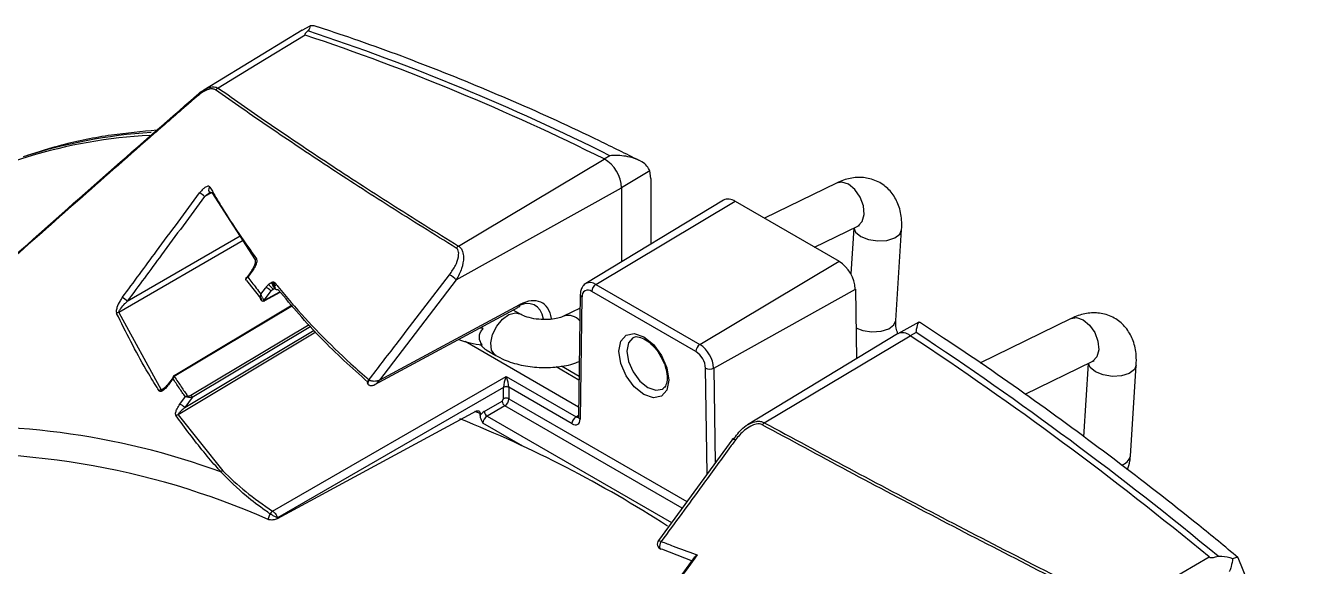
# Model space of a CAD drawing. Extents: x 6 to 134, y 3 to 97.
# Drawn here: x 22.365 to 25.727, y 16.875 to 18.284 of the extents above; entities that cross this region are included whole.
import ezdxf

# ---------------------------------------------------------------- set-up
doc = ezdxf.new("R2010")
doc.units = 0
doc.header["$MEASUREMENT"] = 0
doc.layers.add('OBJECT', color=7, linetype='CONTINUOUS')

msp = doc.modelspace()

# ---------------------------------------------------------------- linework, layer by layer
at = {"layer": 'OBJECT'}
for p, q in [((23.086, 18.2725), (22.8293, 18.1164)), ((23.0861, 18.2722), (23.1069, 18.2836)), ((23.4937, 17.7095), (23.8732, 17.9367)), ((23.8884, 17.9452), (23.8732, 17.9367)), ((23.9922, 17.9057), (23.9186, 17.8616)), ((23.995, 17.8857), (23.9922, 17.9057)), ((23.995, 17.8857), (23.995, 17.7148)), ((22.8515, 17.8495), (22.8316, 17.8388)), ((22.9647, 17.6742), (22.8514, 17.8497)), ((23.4876, 17.6214), (23.9186, 17.8616)), ((23.9186, 17.8616), (23.9186, 17.6685)), ((24.4793, 17.8741), (24.291, 17.7823)), ((24.1839, 17.8293), (23.8255, 17.6121)), ((23.8513, 17.6097), (24.2143, 17.8266)), ((24.2143, 17.8266), (24.4856, 17.67)), ((24.4216, 17.7069), (24.5341, 17.7618)), ((24.5237, 17.7567), (24.516, 17.6375)), ((24.6334, 17.5156), (24.6487, 17.7524)), ((22.9323, 17.7242), (22.608, 17.537)), ((22.63, 17.5661), (22.9247, 17.7361)), ((24.1226, 17.4531), (24.4856, 17.67)), ((22.9405, 17.6251), (22.9559, 17.646)), ((22.9408, 17.62), (22.9808, 17.5695)), ((23.0143, 17.6143), (23.0183, 17.6094)), ((23.4876, 17.6214), (23.2872, 17.3602)), ((23.0044, 17.5928), (22.9872, 17.5695)), ((22.9886, 17.5675), (23.0284, 17.5897)), ((22.9897, 17.5699), (23.0257, 17.5899)), ((23.0153, 17.5989), (23.0044, 17.5928)), ((23.0162, 17.601), (23.0102, 17.5973)), ((23.811, 17.5836), (23.8062, 17.2649)), ((24.1122, 17.4349), (23.8409, 17.5915)), ((23.8513, 17.6097), (24.1226, 17.4531)), ((24.1587, 17.3913), (24.528, 17.5973)), ((24.528, 17.5973), (24.5307, 17.4158)), ((23.0595, 17.5553), (22.7538, 17.3727)), ((23.0605, 17.5541), (22.7563, 17.3724)), ((23.2755, 17.3487), (23.6503, 17.5503)), ((23.2872, 17.3602), (23.6537, 17.5573)), ((23.8105, 17.5481), (23.7673, 17.527)), ((23.8154, 17.5773), (23.8106, 17.2586)), ((22.608, 17.537), (22.7186, 17.3353)), ((23.653, 17.5329), (23.6361, 17.5426)), ((25.091, 17.521), (24.8527, 17.4049)), ((23.1219, 17.4849), (22.7625, 17.2702)), ((22.7797, 17.2887), (23.1171, 17.4902)), ((22.7955, 17.3211), (23.1038, 17.5052)), ((23.1086, 17.4999), (22.7991, 17.315)), ((23.5579, 17.4945), (23.5487, 17.4957)), ((23.5579, 17.4945), (23.5525, 17.4977)), ((24.6377, 17.4807), (24.2467, 17.2437)), ((24.6932, 17.5112), (24.6385, 17.4811)), ((24.6863, 17.4846), (24.6711, 17.4761)), ((23.8066, 17.2902), (23.5112, 17.4607)), ((24.2907, 17.2494), (24.6711, 17.4761)), ((23.5657, 17.4389), (23.5639, 17.4401)), ((23.5657, 17.4389), (23.5905, 17.4246)), ((23.8076, 17.3604), (23.7482, 17.3948)), ((23.7621, 17.3972), (23.8078, 17.3708)), ((24.1418, 17.1159), (24.1377, 17.3912)), ((24.1587, 17.3913), (24.1624, 17.1441)), ((24.9711, 17.3235), (25.1457, 17.4087)), ((25.1354, 17.4036), (25.123, 17.2125)), ((25.245, 17.1625), (25.2604, 17.3993)), ((22.7335, 17.3442), (22.7528, 17.3704)), ((23.009, 17.0186), (23.6178, 17.37)), ((23.2586, 17.3484), (23.2582, 17.3487)), ((23.2601, 17.3613), (23.2611, 17.3607)), ((23.6178, 17.37), (23.7998, 17.265)), ((22.7186, 17.3353), (22.7285, 17.3412)), ((22.7991, 17.315), (22.7797, 17.2887)), ((23.6108, 17.3415), (23.0217, 17.0014)), ((23.6072, 17.3056), (23.6108, 17.3116)), ((23.6108, 17.3116), (23.6108, 17.3415)), ((23.7894, 17.2468), (23.6248, 17.3418)), ((23.6248, 17.3414), (23.6248, 17.3116)), ((23.6248, 17.3116), (24.089, 17.0436)), ((24.0261, 17.3374), (24.0275, 17.3383)), ((23.5396, 17.2794), (23.0209, 16.9991)), ((23.5502, 17.273), (23.5364, 17.2787)), ((23.5608, 17.2788), (23.6072, 17.3056)), ((23.6143, 17.2933), (23.5679, 17.2665)), ((24.0766, 17.0265), (23.6143, 17.2933)), ((22.7625, 17.2702), (22.8792, 17.1239)), ((23.5502, 17.2687), (23.5502, 17.273)), ((23.6613, 17.1883), (23.5572, 17.2485)), ((23.5679, 17.2665), (24.049, 16.9888)), ((23.7998, 17.265), (23.8062, 17.269)), ((24.2085, 17.2071), (24.0149, 16.942)), ((23.0029, 17.0111), (23.0024, 17.0115)), ((23.0088, 17.0187), (23.009, 17.0186)), ((24.0146, 16.9423), (24.0146, 16.9423)), ((24.0223, 16.9204), (24.1024, 16.8893)), ((24.0764, 16.8536), (24.1061, 16.8944)), ((25.7269, 16.3988), (25.5262, 16.8974))]:
    msp.add_line(p, q, dxfattribs=at)
at = {"layer": 'OBJECT', "flags": 128}
for points in [[(23.0939, 18.2596), (22.968, 18.1831), (22.867, 18.1216)], [(22.8112, 18.1027), (22.8108, 18.1026), (22.8106, 18.1025), (22.8104, 18.1022), (22.8104, 18.1019), (22.8104, 18.1014), (22.8106, 18.1008), (22.8108, 18.1001), (22.8112, 18.0993)], [(24.5341, 17.7618), (24.5355, 17.7625), (24.5462, 17.7741), (24.5509, 17.7924), (24.5489, 17.8146), (24.5404, 17.8373), (24.5268, 17.857), (24.5101, 17.8708), (24.493, 17.8765), (24.4793, 17.8741)], [(24.5241, 17.7569), (24.5287, 17.7464), (24.5423, 17.735)], [(24.5423, 17.735), (24.5626, 17.7268), (24.5865, 17.7232), (24.6103, 17.7246), (24.6306, 17.7309), (24.6441, 17.7411), (24.6487, 17.7524)], [(22.9549, 17.6478), (22.955, 17.6479), (22.9553, 17.648), (22.9558, 17.6479), (22.9566, 17.6476), (22.9575, 17.6472)], [(22.9575, 17.6472), (22.9458, 17.6313), (22.9442, 17.6292)], [(22.9786, 17.5841), (22.9904, 17.6), (22.992, 17.6021)], [(23.5904, 17.4246), (23.5881, 17.4262), (23.5797, 17.4387), (23.5776, 17.4573), (23.5823, 17.4791), (23.593, 17.5009), (23.608, 17.5194), (23.6251, 17.5316), (23.6417, 17.5358), (23.6525, 17.5331)], [(24.5295, 17.4968), (24.5472, 17.49), (24.5711, 17.4864), (24.595, 17.4878), (24.6152, 17.4941), (24.6287, 17.5043), (24.6334, 17.5156)], [(25.091, 17.521), (25.1046, 17.5234), (25.1218, 17.5177), (25.1384, 17.5039), (25.152, 17.4842), (25.1605, 17.4615), (25.1626, 17.4393), (25.1579, 17.421), (25.1472, 17.4094), (25.1457, 17.4087)], [(23.9113, 17.4357), (23.9163, 17.4616), (23.9304, 17.4779), (23.9516, 17.482), (23.9766, 17.4733), (24.0015, 17.4532), (24.0227, 17.4246), (24.0368, 17.392), (24.0418, 17.3604), (24.0368, 17.3344), (24.0227, 17.3181), (24.0015, 17.314), (23.9766, 17.3227), (23.9516, 17.3428), (23.9304, 17.3714), (23.9163, 17.404), (23.9113, 17.4357)], [(23.9482, 17.4708), (23.9365, 17.4573), (23.9324, 17.4356)], [(23.9324, 17.4356), (23.9365, 17.409), (23.9484, 17.3817), (23.9661, 17.3578), (23.987, 17.341), (24.0079, 17.3337), (24.0256, 17.3371), (24.0261, 17.3374)], [(25.1539, 17.3819), (25.1404, 17.3933), (25.1358, 17.4038)], [(25.2604, 17.3993), (25.2557, 17.388), (25.2422, 17.3778), (25.222, 17.3716), (25.1981, 17.3701), (25.1742, 17.3737), (25.1539, 17.3819)], [(22.7325, 17.346), (22.7326, 17.3461), (22.7329, 17.3461), (22.7334, 17.3461), (22.7342, 17.3458), (22.7351, 17.3454)], [(22.749, 17.3643), (22.7373, 17.3484), (22.7351, 17.3454)], [(22.7538, 17.3727), (22.7538, 17.3727), (22.7539, 17.3727)], [(23.2582, 17.3487), (23.2579, 17.349), (23.2568, 17.3509), (23.2564, 17.3533), (23.2569, 17.3561), (23.2582, 17.3588), (23.2601, 17.3613)], [(23.2599, 17.3475), (23.2591, 17.3481), (23.2581, 17.3499), (23.2579, 17.3523), (23.2583, 17.3551), (23.2594, 17.358), (23.2611, 17.3607)], [(22.7672, 17.298), (22.7789, 17.3139), (22.7812, 17.317)], [(24.2081, 17.2074), (24.2082, 17.2075), (24.2088, 17.2077), (24.2099, 17.2076), (24.2115, 17.207), (24.2134, 17.2061), (24.2157, 17.2049)], [(24.2082, 17.2068), (24.2081, 17.2069), (24.2081, 17.2074)], [(24.0146, 16.9423), (24.0146, 16.9424), (24.0153, 16.9426), (24.0164, 16.9424), (24.0179, 16.9418), (24.0199, 16.9409), (24.0221, 16.9397)], [(24.0213, 16.9195), (24.0198, 16.9206), (24.0187, 16.9231), (24.0184, 16.9267), (24.0189, 16.9309), (24.0202, 16.9354), (24.0221, 16.9397)], [(24.0219, 16.9193), (24.0216, 16.9194), (24.0213, 16.9195)], [(24.1157, 16.9046), (24.1099, 16.8966), (24.0867, 16.8647), (24.0786, 16.8536)], [(25.2184, 16.7642), (25.3437, 16.8371), (25.4504, 16.8993)]]:
    msp.add_lwpolyline(points, dxfattribs=at)
at = {"layer": 'OBJECT'}
for centre, radius, start, end in [((21.1809, 12.541), 6.0301, 63.48272, 71.50399), ((21.1993, 12.5566), 6.0224, 63.47935, 71.59269), ((22.8735, 18.1058), 0.017, 112.3434, 140.9516), ((22.7582, 16.6671), 1.3329, 92.9889, 120.7804), ((22.7846, 16.61), 1.3989, 93.7993, 107.7393), ((23.8276, 17.8579), 0.0911, 2.3738, 59.961), ((22.8505, 17.8564), 0.0084, 125.1377, 203.9371), ((22.8494, 17.8574), 0.00792, 213.163, 284.3998), ((22.7914, 17.7981), 0.0572, 45.3673, 61.4599), ((24.1968, 17.8028), 0.0295, 53.6724, 115.9679), ((23.5023, 17.693), 0.0186, 117.5823, 141.9441), ((22.9571, 17.6478), 0.00223, 179.9498, 235.9104), ((22.9717, 17.6694), 0.00877, 125.6839, 205.895), ((24.4357, 17.5921), 0.0924, 3.2297, 57.3477), ((23.4321, 17.5692), 0.0762, 43.2369, 59.9102), ((23.8365, 17.5895), 0.0251, 53.6821, 115.8596), ((22.9687, 17.5583), 0.0496, 44.0013, 62.0286), ((23.8184, 17.584), 0.0074, 183.2, 246.1125), ((23.831, 17.5794), 0.0157, 50.5632, 187.7157), ((23.864, 17.5904), 0.0231, 123.2297, 177.3477), ((22.5894, 17.5245), 0.0581, 45.6239, 61.5481), ((22.9831, 17.5711), 0.00437, 252.5727, 338.9695), ((22.9872, 17.5696), 0.00246, 303.2094, 6.168), ((23.6464, 17.5564), 0.00731, 302.6721, 6.5147), ((22.6101, 17.5246), 0.0126, 99.8144, 129.4575), ((23.7792, 17.4884), 0.0405, 40.589, 106.282), ((24.6508, 17.4523), 0.0313, 49.5757, 114.7163), ((19.6337, 9.8438), 9.1603, 50.39133, 56.52451), ((23.5824, 17.7104), 0.2596, 250.1053, 263.9843), ((24.1353, 17.4338), 0.0231, 123.2297, 177.3477), ((24.0802, 17.3869), 0.0786, 3.2297, 57.3477), ((19.6231, 9.8418), 9.1523, 50.45401, 56.52637), ((24.0822, 17.3881), 0.0555, 3.2297, 57.3477), ((24.1481, 17.4123), 0.0235, 243.6873, 296.9053), ((22.7519, 17.3655), 0.00406, 74.9852, 134.8039), ((22.7548, 17.3704), 0.00252, 54.3159, 112.6001), ((22.7216, 17.3228), 0.0129, 103.2529, 130.7147), ((22.8096, 17.3139), 0.0228, 167.7048, 174.6768), ((22.7913, 17.3145), 0.0078, 3.6388, 57.5208), ((23.6179, 17.3277), 0.0156, 63.6699, 116.8925), ((23.6177, 17.3277), 0.0154, 62.6565, 116.7662), ((23.6177, 17.2979), 0.0154, 62.6565, 116.7662), ((22.7438, 17.2539), 0.0499, 44.1263, 62.1287), ((23.5767, 17.2798), 0.0159, 183.5222, 236.4778), ((23.6231, 17.3066), 0.0159, 183.5222, 236.4778), ((22.7657, 17.2576), 0.0129, 104.5924, 131.3694), ((22.3082, 14.2916), 3.197, 57.2282, 68.1661), ((23.8124, 17.2457), 0.0231, 123.2297, 177.3477), ((23.8136, 17.2653), 0.0074, 183.2088, 246.1117), ((24.3048, 17.231), 0.0231, 127.4991, 146.2723), ((22.2039, 15.2878), 1.9519, 69.9152, 95.2837), ((22.1838, 15.1576), 2.0113, 66.1375, 95.1893), ((25.2127, 17.171), 0.0334, 286.042, 345.2635), ((22.8832, 17.1115), 0.013, 108.1431, 133.4348), ((23.016, 17.0058), 0.0147, 118.8541, 157.3092), ((23.0172, 17.0057), 0.0153, 122.3768, 159.1199), ((24.0267, 16.9335), 0.015, 143.8756, 248.6989)]:
    msp.add_arc(centre, radius, start, end, dxfattribs=at)
for centre, major_axis, ratio, start_param, end_param in [((23.6418, 17.4672), (0.0526, 0.0874), 0.588821, 5.642689, 7.061468), ((23.6522, 17.4609), (0.0601, 0.1004), 0.587369, 5.649121, 7.060086), ((23.618, 17.3579), (0.006, 0.0204), 0.201591, 0.993541, 2.546884), ((23.618, 17.3579), (-0.0057, 0.0204), 0.177002, 3.747478, 5.300821), ((23.6, 17.3475), (-0.0075, 0.013), 0.591224, 3.927225, 3.944374), ((23.6141, 17.3055), (0.0076, 0.013), 0.580731, 3.947306, 5.500649), ((23.6071, 17.3516), (-0.0125, 0.0217), 0.577557, 3.927224, 3.944373), ((23.5611, 17.2586), (0.0128, 0.0215), 0.587369, 0.811807, 1.44661), ((23.5681, 17.2544), (0.0078, 0.0128), 0.59392, 0.818183, 2.371526), ((23.7894, 17.2713), (-0.015, 0.026), 0.577209, 2.356431, 3.909474), ((23.8, 17.2774), (-0.0071, 0.0132), 0.576691, 2.373688, 3.172901)]:
    msp.add_ellipse(centre, major_axis=major_axis, ratio=ratio, start_param=start_param, end_param=end_param, dxfattribs=at)
for points, knots in [([(23.101, 18.2708), (23.0997, 18.2696), (23.0974, 18.2676), (23.0949, 18.2649), (23.0934, 18.2628), (23.0927, 18.2614), (23.0929, 18.2604), (23.0933, 18.2599), (23.0937, 18.2597), (23.0939, 18.2596)], [0, 0, 0, 0, 0.3216939, 0.5414112, 0.6931272, 0.8521366, 0.9158623, 0.9689572, 1, 1, 1, 1]), ([(23.1069, 18.2836), (23.1063, 18.2817), (23.1053, 18.2788), (23.1038, 18.2737), (23.1015, 18.2713), (23.101, 18.2708)], [0, 0, 0, 0, 0.603433, 0.908923, 1, 1, 1, 1]), ([(23.1282, 18.2803), (23.128, 18.2804), (23.1213, 18.2839), (23.114, 18.2838), (23.1069, 18.2836)], [0, 0, 0, 0, 0.030211, 1, 1, 1, 1]), ([(23.9645, 17.9328), (23.9299, 17.9501), (23.8206, 18.0045), (23.637, 18.0881), (23.4145, 18.1797), (23.245, 18.2418), (23.1499, 18.2732), (23.1282, 18.2804)], [0, 0, 0, 0, 0.123418, 0.389367, 0.655332, 0.921271, 1, 1, 1, 1]), ([(22.8602, 18.1166), (22.8577, 18.1178), (22.8525, 18.1203), (22.841, 18.1186), (22.8267, 18.1118), (22.8167, 18.1038), (22.8112, 18.0993)], [0, 0, 0, 0, 0.210465, 0.421166, 0.679147, 1, 1, 1, 1]), ([(22.8303, 18.1169), (22.8352, 18.1194), (22.8444, 18.1243), (22.8574, 18.1258), (22.8638, 18.123), (22.867, 18.1216)], [0, 0, 0, 0, 0.359019, 0.679618, 1, 1, 1, 1]), ([(22.867, 18.1216), (22.9125, 18.0897), (23.0036, 18.026), (23.1549, 17.9247), (23.3166, 17.8195), (23.4346, 17.7462), (23.4937, 17.7095)], [0, 0, 0, 0, 0.248167, 0.49701, 0.74809, 1, 1, 1, 1]), ([(22.3245, 17.674), (22.4046, 17.7454), (22.5651, 17.8883), (22.7291, 18.0312), (22.8112, 18.1027)], [0, 0, 0, 0, 0.499626, 1, 1, 1, 1]), ([(22.8112, 18.0993), (22.8038, 18.0929), (22.7667, 18.0607), (22.603, 17.9184), (22.4497, 17.7824), (22.3254, 17.6722)], [0, 0, 0, 0, 0.04519, 0.225954, 1, 1, 1, 1]), ([(22.8112, 18.1027), (22.8172, 18.1081), (22.8235, 18.1138), (22.83, 18.1167), (22.8303, 18.1169)], [0, 0, 0, 0, 0.949797, 1, 1, 1, 1]), ([(23.4876, 17.7045), (23.4294, 17.7406), (23.3127, 17.8131), (23.1513, 17.9178), (22.9989, 18.0197), (22.9065, 18.0842), (22.8602, 18.1166)], [0, 0, 0, 0, 0.248026, 0.496871, 0.748072, 1, 1, 1, 1]), ([(22.7071, 18.0117), (22.6675, 18.008), (22.5828, 18.0001), (22.47, 17.9777), (22.3988, 17.9551), (22.3691, 17.9457)], [0, 0, 0, 0, 0.33887, 0.724272, 1, 1, 1, 1]), ([(23.9922, 17.9057), (23.9901, 17.9101), (23.9859, 17.9188), (23.9695, 17.9315), (23.9422, 17.9428), (23.9126, 17.9464), (23.8934, 17.9456), (23.8886, 17.9452), (23.8884, 17.9452)], [0, 0, 0, 0, 0.154757, 0.308533, 0.552254, 0.88714, 0.997093, 1, 1, 1, 1]), ([(24.6487, 17.7524), (24.6489, 17.7609), (24.6495, 17.7828), (24.6425, 17.8154), (24.6256, 17.8475), (24.5998, 17.8725), (24.5671, 17.8871), (24.5315, 17.8901), (24.5022, 17.8843), (24.4853, 17.8768), (24.4793, 17.8741)], [0, 0, 0, 0, 0.0951216, 0.2435293, 0.3810196, 0.5137653, 0.6557797, 0.7900137, 0.9251491, 1, 1, 1, 1]), ([(22.8456, 17.8633), (22.8451, 17.864), (22.8441, 17.8654), (22.8415, 17.8661), (22.838, 17.8655), (22.8333, 17.8632), (22.8262, 17.8576), (22.8216, 17.8519), (22.8187, 17.8483)], [0, 0, 0, 0, 0.105678, 0.211946, 0.31018, 0.443927, 0.649256, 1, 1, 1, 1]), ([(22.8316, 17.8388), (22.8348, 17.8416), (22.839, 17.8454), (22.8441, 17.849), (22.8456, 17.8497), (22.8459, 17.8499)], [0, 0, 0, 0, 0.725687, 0.952718, 1, 1, 1, 1]), ([(22.8456, 17.8633), (22.8477, 17.8597), (22.858, 17.8416), (22.8951, 17.7787), (22.9357, 17.7205), (22.9665, 17.6765)], [0, 0, 0, 0, 0.057286, 0.286437, 1, 1, 1, 1]), ([(22.6171, 17.5756), (22.6468, 17.6159), (22.714, 17.7068), (22.7812, 17.7977), (22.8187, 17.8483)], [0, 0, 0, 0, 0.44271, 1, 1, 1, 1]), ([(22.8316, 17.8388), (22.7941, 17.7881), (22.7269, 17.6973), (22.6598, 17.6063), (22.63, 17.5661)], [0, 0, 0, 0, 0.557292, 1, 1, 1, 1]), ([(24.5341, 17.7618), (24.5359, 17.7625), (24.5391, 17.7637), (24.5386, 17.7636), (24.5385, 17.7636)], [0, 0, 0, 0, 0.5537757, 1, 1, 1, 1]), ([(23.4703, 17.6351), (23.4757, 17.643), (23.4859, 17.6579), (23.4934, 17.6785), (23.4944, 17.6927), (23.4921, 17.7006), (23.489, 17.7033), (23.4876, 17.7045)], [0, 0, 0, 0, 0.336923, 0.637045, 0.80818, 0.916141, 1, 1, 1, 1]), ([(23.4937, 17.7095), (23.4957, 17.7079), (23.5003, 17.7045), (23.5052, 17.6944), (23.5075, 17.6766), (23.5028, 17.6502), (23.4928, 17.6313), (23.4876, 17.6214)], [0, 0, 0, 0, 0.09666, 0.215018, 0.390635, 0.681275, 1, 1, 1, 1]), ([(22.9632, 17.6667), (22.9632, 17.6667), (22.9632, 17.6667), (22.9633, 17.6661), (22.9631, 17.6647), (22.9624, 17.6616), (22.9602, 17.6561), (22.9574, 17.6511), (22.9551, 17.6481), (22.9549, 17.6478)], [0, 0, 0, 0, 0.0343691, 0.090192, 0.1756847, 0.3086619, 0.558681, 0.9553719, 1, 1, 1, 1]), ([(22.9665, 17.6765), (22.967, 17.6754), (22.9681, 17.6731), (22.9675, 17.6672), (22.9647, 17.6583), (22.9602, 17.6514), (22.9575, 17.6472)], [0, 0, 0, 0, 0.146833, 0.3079, 0.583718, 1, 1, 1, 1]), ([(22.9403, 17.6279), (22.9399, 17.6273), (22.9391, 17.6261), (22.9387, 17.6237), (22.939, 17.6217), (22.9396, 17.6209), (22.9397, 17.6207)], [0, 0, 0, 0, 0.2645323, 0.5938126, 0.9471455, 1, 1, 1, 1]), ([(22.9398, 17.6205), (22.9396, 17.621), (22.9392, 17.6221), (22.9394, 17.6241), (22.9404, 17.6262), (22.942, 17.6278), (22.9432, 17.6286), (22.9436, 17.6289), (22.9439, 17.629), (22.944, 17.6291), (22.9441, 17.6291), (22.9441, 17.6291), (22.9442, 17.6291), (22.9442, 17.6292)], [0, 0, 0, 0, 0.177175, 0.378156, 0.602217, 0.860549, 0.921408, 0.955499, 0.974765, 0.985683, 0.988707, 0.990733, 1, 1, 1, 1]), ([(22.9403, 17.6279), (22.9405, 17.6281), (22.9409, 17.6287), (22.9422, 17.629), (22.9433, 17.6291), (22.9437, 17.6292), (22.9439, 17.6292), (22.944, 17.6292), (22.9441, 17.6292), (22.9441, 17.6292), (22.9442, 17.6292), (22.9442, 17.6292)], [0, 0, 0, 0, 0.263775, 0.741899, 0.85453, 0.917625, 0.953285, 0.973495, 0.979099, 0.982845, 1, 1, 1, 1]), ([(22.9442, 17.6292), (22.9514, 17.6196), (22.9626, 17.6045), (22.9744, 17.5895), (22.9786, 17.5841)], [0, 0, 0, 0, 0.636482, 1, 1, 1, 1]), ([(22.9984, 17.6095), (22.9997, 17.6107), (23.0022, 17.613), (23.0051, 17.6146), (23.0066, 17.6153)], [0, 0, 0, 0, 0.497712, 1, 1, 1, 1]), ([(23.0066, 17.6153), (23.0073, 17.6156), (23.0088, 17.6161), (23.0102, 17.6161), (23.0109, 17.6162)], [0, 0, 0, 0, 0.505842, 1, 1, 1, 1]), ([(23.0066, 17.6153), (23.0067, 17.6146), (23.0068, 17.6131), (23.0076, 17.6104), (23.0084, 17.6085), (23.0088, 17.6075)], [0, 0, 0, 0, 0.296755, 0.636757, 1, 1, 1, 1]), ([(23.0109, 17.6162), (23.0107, 17.6154), (23.0105, 17.6137), (23.0106, 17.6105), (23.0114, 17.607), (23.0127, 17.6036), (23.014, 17.6021), (23.0147, 17.6014)], [0, 0, 0, 0, 0.157228, 0.343866, 0.558034, 0.782728, 1, 1, 1, 1]), ([(23.0109, 17.6162), (23.0116, 17.616), (23.013, 17.6157), (23.0139, 17.6148), (23.0143, 17.6143)], [0, 0, 0, 0, 0.502897, 1, 1, 1, 1]), ([(23.0143, 17.6143), (23.014, 17.6135), (23.0133, 17.6117), (23.0128, 17.6085), (23.0129, 17.605), (23.0134, 17.6023), (23.0142, 17.6012), (23.0144, 17.601)], [0, 0, 0, 0, 0.1888331, 0.4129145, 0.6651348, 0.9284855, 1, 1, 1, 1]), ([(23.2601, 17.3613), (23.2837, 17.392), (23.3537, 17.4833), (23.4238, 17.5746), (23.4703, 17.6351)], [0, 0, 0, 0, 0.3366597, 1, 1, 1, 1]), ([(22.9789, 17.5692), (22.9787, 17.5694), (22.9781, 17.5701), (22.9774, 17.572), (22.9768, 17.5752), (22.977, 17.5788), (22.9777, 17.5815), (22.9781, 17.5828), (22.9784, 17.5834), (22.9785, 17.5838), (22.9786, 17.584), (22.9786, 17.5841), (22.9786, 17.5841)], [0, 0, 0, 0, 0.0706697, 0.2161383, 0.4074792, 0.6859641, 0.8478517, 0.9217291, 0.9592209, 0.9786849, 0.9921902, 1, 1, 1, 1]), ([(22.9872, 17.5695), (22.9868, 17.5698), (22.9861, 17.5703), (22.9849, 17.5717), (22.9835, 17.5737), (22.9817, 17.5766), (22.9802, 17.5796), (22.9793, 17.5819), (22.9789, 17.583), (22.9788, 17.5836), (22.9787, 17.5838), (22.9787, 17.584), (22.9787, 17.5841), (22.9786, 17.5841)], [0, 0, 0, 0, 0.109502, 0.219142, 0.341375, 0.50215, 0.736136, 0.872138, 0.934212, 0.965717, 0.982076, 0.993437, 1, 1, 1, 1]), ([(22.992, 17.6021), (22.994, 17.6047), (22.996, 17.6072), (22.9984, 17.6095), (22.9984, 17.6095)], [0, 0, 0, 0, 0.992024, 1, 1, 1, 1]), ([(23.0102, 17.5973), (23.0102, 17.5973), (23.0082, 17.5958), (23.0063, 17.5943), (23.0044, 17.5928)], [0, 0, 0, 0, 0.007674, 1, 1, 1, 1]), ([(23.0088, 17.6075), (23.0093, 17.6066), (23.0104, 17.6046), (23.0122, 17.6024), (23.0139, 17.601), (23.0152, 17.6006), (23.0159, 17.6009), (23.0162, 17.601)], [0, 0, 0, 0, 0.215692, 0.43746, 0.647711, 0.835695, 1, 1, 1, 1]), ([(23.0183, 17.6094), (23.0197, 17.6077), (23.0323, 17.5922), (23.0915, 17.5217), (23.1699, 17.4401), (23.2443, 17.3751), (23.2601, 17.3613)], [0, 0, 0, 0, 0.020101, 0.181177, 0.826231, 1, 1, 1, 1]), ([(23.2569, 17.3553), (23.2152, 17.3928), (23.1291, 17.4705), (23.0595, 17.5532), (23.0235, 17.596)], [0, 0, 0, 0, 0.482884, 1, 1, 1, 1]), ([(23.8258, 17.6118), (23.8251, 17.6116), (23.8207, 17.6099), (23.8153, 17.6023), (23.8116, 17.5927), (23.8112, 17.5861), (23.811, 17.5836)], [0, 0, 0, 0, 0.061725, 0.426181, 0.786722, 1, 1, 1, 1]), ([(22.6171, 17.5756), (22.6151, 17.5727), (22.6092, 17.5641), (22.6035, 17.5517), (22.6007, 17.5403), (22.6017, 17.536), (22.6021, 17.5343)], [0, 0, 0, 0, 0.212232, 0.612189, 0.848353, 1, 1, 1, 1]), ([(22.608, 17.537), (22.6083, 17.5382), (22.6094, 17.5415), (22.6148, 17.5493), (22.6218, 17.5578), (22.6279, 17.5639), (22.63, 17.5661)], [0, 0, 0, 0, 0.130273, 0.362329, 0.778829, 1, 1, 1, 1]), ([(22.9789, 17.5692), (22.979, 17.5691), (22.9795, 17.5683), (22.9805, 17.5674), (22.9815, 17.5671), (22.9818, 17.567)], [0, 0, 0, 0, 0.095977, 0.749841, 1, 1, 1, 1]), ([(22.9798, 17.5683), (22.9797, 17.5684), (22.9793, 17.5686), (22.9791, 17.569), (22.9789, 17.5692)], [0, 0, 0, 0, 0.447588, 1, 1, 1, 1]), ([(22.9818, 17.567), (22.9823, 17.5668), (22.9836, 17.5663), (22.9859, 17.5665), (22.9876, 17.567), (22.9885, 17.5675), (22.9886, 17.5676)], [0, 0, 0, 0, 0.229303, 0.575534, 0.952402, 1, 1, 1, 1]), ([(22.9872, 17.5695), (22.9876, 17.5694), (22.9883, 17.5693), (22.9892, 17.5697), (22.9897, 17.5699)], [0, 0, 0, 0, 0.499705, 1, 1, 1, 1]), ([(22.7132, 17.3326), (22.7109, 17.3362), (22.6992, 17.3544), (22.6586, 17.4209), (22.6266, 17.4851), (22.6021, 17.5343)], [0, 0, 0, 0, 0.055071, 0.275368, 1, 1, 1, 1]), ([(23.7673, 17.527), (23.7649, 17.5259), (23.7589, 17.5233), (23.7433, 17.5194), (23.7212, 17.5174), (23.6957, 17.5189), (23.6726, 17.524), (23.659, 17.5295), (23.6541, 17.5322), (23.653, 17.5329)], [0, 0, 0, 0, 0.10389, 0.254216, 0.423335, 0.607662, 0.796676, 0.953734, 1, 1, 1, 1]), ([(24.6389, 17.4813), (24.6373, 17.4863), (24.6337, 17.4978), (24.6331, 17.5091), (24.6333, 17.5145), (24.6334, 17.5156)], [0, 0, 0, 0, 0.385356, 0.87889, 1, 1, 1, 1]), ([(25.2604, 17.3993), (25.2606, 17.4078), (25.2611, 17.4297), (25.2541, 17.4623), (25.2373, 17.4944), (25.2114, 17.5194), (25.1787, 17.534), (25.1432, 17.537), (25.1138, 17.5312), (25.097, 17.5237), (25.091, 17.521)], [0, 0, 0, 0, 0.095122, 0.243529, 0.38102, 0.513765, 0.65578, 0.790014, 0.925149, 1, 1, 1, 1]), ([(23.5552, 17.4522), (23.553, 17.4559), (23.5484, 17.4634), (23.5471, 17.4755), (23.5507, 17.4862), (23.5555, 17.4917), (23.5579, 17.4945)], [0, 0, 0, 0, 0.263961, 0.530255, 0.765275, 1, 1, 1, 1]), ([(24.6863, 17.4846), (24.6863, 17.4847), (24.6868, 17.4876), (24.6887, 17.4983), (24.6914, 17.5108), (24.6941, 17.5109), (24.6952, 17.511)], [0, 0, 0, 0, 0.004318, 0.167606, 0.66494, 1, 1, 1, 1]), ([(25.5254, 16.8982), (25.4914, 16.9262), (25.3843, 17.0142), (25.203, 17.1553), (24.9812, 17.3182), (24.8117, 17.435), (24.7163, 17.4975), (24.6954, 17.5112)], [0, 0, 0, 0, 0.124673, 0.391409, 0.658188, 0.925002, 1, 1, 1, 1]), ([(23.55, 17.4534), (23.5501, 17.4533), (23.5517, 17.4519), (23.5548, 17.4486), (23.5595, 17.4437), (23.5623, 17.4414), (23.5639, 17.4401)], [0, 0, 0, 0, 0.013311, 0.284441, 0.571739, 1, 1, 1, 1]), ([(23.9487, 17.4703), (23.9495, 17.471), (23.9529, 17.4741), (23.9629, 17.4739), (23.9811, 17.467), (23.9998, 17.4513), (24.0131, 17.4366), (24.0176, 17.4275), (24.0179, 17.4269)], [0, 0, 0, 0, 0.0715874, 0.3122356, 0.5264248, 0.7533953, 0.9842959, 1, 1, 1, 1]), ([(23.5905, 17.4246), (23.5977, 17.4208), (23.618, 17.4101), (23.6561, 17.3985), (23.7039, 17.392), (23.752, 17.3938), (23.7871, 17.4003), (23.8045, 17.4076), (23.8084, 17.4092)], [0, 0, 0, 0, 0.1157272, 0.3220052, 0.5264813, 0.7315259, 0.9408758, 1, 1, 1, 1]), ([(24.0179, 17.4269), (24.0224, 17.4189), (24.0316, 17.4023), (24.0378, 17.3762), (24.0373, 17.3545), (24.0324, 17.3421), (24.0281, 17.3396), (24.0266, 17.3387)], [0, 0, 0, 0, 0.212376, 0.439494, 0.660574, 0.874305, 1, 1, 1, 1]), ([(25.1457, 17.4087), (25.1475, 17.4094), (25.1507, 17.4106), (25.1503, 17.4105), (25.1501, 17.4105)], [0, 0, 0, 0, 0.553776, 1, 1, 1, 1]), ([(22.7351, 17.3454), (22.7326, 17.3423), (22.7287, 17.3374), (22.7227, 17.3328), (22.719, 17.331), (22.7164, 17.3306), (22.7144, 17.3311), (22.7136, 17.3321), (22.7132, 17.3326)], [0, 0, 0, 0, 0.3866579, 0.5958829, 0.7245147, 0.8111478, 0.9058318, 1, 1, 1, 1]), ([(22.7324, 17.3461), (22.731, 17.3441), (22.7284, 17.3406), (22.7246, 17.3372), (22.7228, 17.3361), (22.7225, 17.3359)], [0, 0, 0, 0, 0.520609, 0.909717, 1, 1, 1, 1]), ([(22.749, 17.3684), (22.749, 17.3683), (22.7488, 17.3678), (22.7487, 17.3669), (22.7488, 17.3656), (22.7489, 17.365), (22.749, 17.3647), (22.749, 17.3645), (22.749, 17.3644), (22.749, 17.3644), (22.749, 17.3643)], [0, 0, 0, 0, 0.039363, 0.573701, 0.784295, 0.888506, 0.942069, 0.969859, 0.982838, 1, 1, 1, 1]), ([(22.7545, 17.373), (22.7539, 17.3727), (22.7519, 17.3715), (22.7499, 17.3699), (22.749, 17.3682), (22.7488, 17.368)], [0, 0, 0, 0, 0.2687777, 0.886066, 1, 1, 1, 1]), ([(22.753, 17.3694), (22.7529, 17.3693), (22.752, 17.3687), (22.7509, 17.3675), (22.7498, 17.3659), (22.7494, 17.3651), (22.7492, 17.3648), (22.7491, 17.3646), (22.7491, 17.3644), (22.749, 17.3644), (22.749, 17.3643)], [0, 0, 0, 0, 0.039359, 0.574376, 0.784761, 0.888796, 0.942243, 0.96996, 0.982838, 1, 1, 1, 1]), ([(22.7812, 17.317), (22.7759, 17.3246), (22.7649, 17.3404), (22.7544, 17.3562), (22.749, 17.3643)], [0, 0, 0, 0, 0.484582, 1, 1, 1, 1]), ([(22.7563, 17.3724), (22.7552, 17.3716), (22.7538, 17.3707), (22.7531, 17.3696), (22.753, 17.3694)], [0, 0, 0, 0, 0.828167, 1, 1, 1, 1]), ([(22.753, 17.3694), (22.7588, 17.3605), (22.77, 17.3435), (22.7817, 17.3267), (22.7873, 17.3187)], [0, 0, 0, 0, 0.525645, 1, 1, 1, 1]), ([(23.2577, 17.3492), (23.2581, 17.3487), (23.2588, 17.3481), (23.2597, 17.3477), (23.26, 17.3476)], [0, 0, 0, 0, 0.663631, 1, 1, 1, 1]), ([(23.26, 17.3476), (23.2607, 17.3472), (23.2623, 17.3462), (23.2651, 17.3458), (23.2681, 17.3459), (23.2715, 17.3468), (23.274, 17.3478), (23.2753, 17.3487), (23.2755, 17.3488)], [0, 0, 0, 0, 0.150967, 0.337611, 0.511648, 0.702621, 0.967971, 1, 1, 1, 1]), ([(23.2611, 17.3607), (23.2615, 17.3605), (23.2624, 17.36), (23.2643, 17.3593), (23.2678, 17.3583), (23.2738, 17.3577), (23.2794, 17.3582), (23.2831, 17.359), (23.2847, 17.3594), (23.2857, 17.3597), (23.2862, 17.3599), (23.2866, 17.36), (23.2868, 17.3601), (23.287, 17.3602), (23.2871, 17.3602), (23.2872, 17.3602)], [0, 0, 0, 0, 0.05861, 0.12407, 0.219791, 0.440256, 0.726135, 0.834329, 0.896119, 0.934111, 0.958029, 0.973219, 0.9829, 0.994363, 1, 1, 1, 1]), ([(23.2872, 17.3602), (23.2871, 17.3602), (23.2871, 17.36), (23.2869, 17.3598), (23.2867, 17.3595), (23.2865, 17.3591), (23.286, 17.3585), (23.2853, 17.3576), (23.2841, 17.356), (23.2811, 17.3527), (23.2781, 17.3497), (23.2756, 17.3488), (23.2755, 17.3488)], [0, 0, 0, 0, 0.009875, 0.029474, 0.04616, 0.072341, 0.113562, 0.179028, 0.285454, 0.471608, 0.980442, 1, 1, 1, 1]), ([(22.7186, 17.3353), (22.7186, 17.3352), (22.7185, 17.3349), (22.7186, 17.3346), (22.7188, 17.3345), (22.7191, 17.3344), (22.7196, 17.3345), (22.7206, 17.3349), (22.7217, 17.3354), (22.7224, 17.3358), (22.7225, 17.3359)], [0, 0, 0, 0, 0.14621, 0.224505, 0.288524, 0.352857, 0.426563, 0.548673, 0.903494, 1, 1, 1, 1]), ([(22.7873, 17.3187), (22.7866, 17.3187), (22.7853, 17.3185), (22.7837, 17.3181), (22.7826, 17.3177), (22.782, 17.3174), (22.7816, 17.3172), (22.7815, 17.3172), (22.7814, 17.3171), (22.7813, 17.3171), (22.7812, 17.317), (22.7812, 17.317)], [0, 0, 0, 0, 0.296493, 0.614523, 0.783094, 0.877008, 0.930092, 0.960233, 0.975564, 0.980051, 1, 1, 1, 1]), ([(22.7869, 17.316), (22.7863, 17.3162), (22.785, 17.3165), (22.7835, 17.3168), (22.7825, 17.317), (22.7819, 17.317), (22.7816, 17.317), (22.7814, 17.317), (22.7813, 17.317), (22.7813, 17.317), (22.7812, 17.317), (22.7812, 17.317)], [0, 0, 0, 0, 0.296501, 0.61441, 0.78299, 0.876932, 0.93004, 0.9602, 0.975565, 0.980049, 1, 1, 1, 1]), ([(22.7991, 17.315), (22.7985, 17.3149), (22.7968, 17.3146), (22.7939, 17.3146), (22.7902, 17.3151), (22.788, 17.3157), (22.7869, 17.316)], [0, 0, 0, 0, 0.1811988, 0.5128681, 0.7347756, 1, 1, 1, 1]), ([(22.7873, 17.3187), (22.7873, 17.3187), (22.7881, 17.3187), (22.7895, 17.3188), (22.7924, 17.3195), (22.7942, 17.3204), (22.7955, 17.3211)], [0, 0, 0, 0, 0.015194, 0.236275, 0.4557, 1, 1, 1, 1]), ([(22.7572, 17.2673), (22.757, 17.2676), (22.7563, 17.2688), (22.7558, 17.2718), (22.7566, 17.2776), (22.7598, 17.2868), (22.7645, 17.2939), (22.7672, 17.298)], [0, 0, 0, 0, 0.038588, 0.160828, 0.320228, 0.601376, 1, 1, 1, 1]), ([(22.7797, 17.2887), (22.7768, 17.2861), (22.7718, 17.2817), (22.7666, 17.2763), (22.7639, 17.2728), (22.7627, 17.2711), (22.7625, 17.2703), (22.7625, 17.2702)], [0, 0, 0, 0, 0.429897, 0.723572, 0.875845, 0.974641, 1, 1, 1, 1]), ([(23.5396, 17.2794), (23.5408, 17.2799), (23.5432, 17.2809), (23.5464, 17.2805), (23.5488, 17.2788), (23.55, 17.276), (23.5502, 17.2738), (23.5502, 17.273)], [0, 0, 0, 0, 0.214448, 0.4288765, 0.6439394, 0.8607721, 1, 1, 1, 1]), ([(22.8742, 17.121), (22.8712, 17.1244), (22.8558, 17.1416), (22.8146, 17.1898), (22.7806, 17.2357), (22.7572, 17.2673)], [0, 0, 0, 0, 0.072109, 0.360569, 1, 1, 1, 1]), ([(23.5572, 17.2485), (23.5571, 17.2485), (23.5558, 17.2511), (23.5533, 17.2563), (23.5507, 17.2633), (23.5503, 17.2672), (23.5502, 17.2687)], [0, 0, 0, 0, 0.0068099, 0.3873657, 0.7760731, 1, 1, 1, 1]), ([(23.8062, 17.2649), (23.8061, 17.2641), (23.8059, 17.2629), (23.806, 17.263), (23.806, 17.2631)], [0, 0, 0, 0, 0.625386, 1, 1, 1, 1]), ([(24.2095, 17.2047), (24.2172, 17.2155), (24.2295, 17.2327), (24.252, 17.2476), (24.2681, 17.2531), (24.2804, 17.2533), (24.2871, 17.2513), (24.2902, 17.2496), (24.2907, 17.2494)], [0, 0, 0, 0, 0.375732, 0.599032, 0.773707, 0.885927, 0.981623, 1, 1, 1, 1]), ([(24.2855, 17.2439), (24.2852, 17.244), (24.2829, 17.2452), (24.2776, 17.2464), (24.2677, 17.2455), (24.2541, 17.2402), (24.2347, 17.2274), (24.223, 17.2136), (24.2157, 17.2049)], [0, 0, 0, 0, 0.015768, 0.099356, 0.202462, 0.373329, 0.60308, 1, 1, 1, 1]), ([(24.2907, 17.2494), (24.3636, 17.2098), (24.5098, 17.1306), (24.7392, 17.0098), (24.9751, 16.8876), (25.1372, 16.8054), (25.2184, 16.7642)], [0, 0, 0, 0, 0.248027, 0.496873, 0.748074, 1, 1, 1, 1]), ([(25.2139, 16.7578), (25.1339, 16.7985), (24.9737, 16.8799), (24.7387, 17.0017), (24.5078, 17.1233), (24.3597, 17.2036), (24.2855, 17.2439)], [0, 0, 0, 0, 0.248165, 0.497007, 0.748088, 1, 1, 1, 1]), ([(24.2157, 17.2049), (24.2098, 17.1969), (24.1808, 17.1571), (24.1163, 17.0687), (24.0576, 16.9883), (24.0221, 16.9397)], [0, 0, 0, 0, 0.089984, 0.449922, 1, 1, 1, 1]), ([(25.2377, 17.1267), (25.2401, 17.1343), (25.2438, 17.1458), (25.2447, 17.1582), (25.245, 17.1625)], [0, 0, 0, 0, 0.658936, 1, 1, 1, 1]), ([(23.0024, 17.0115), (22.9981, 17.0145), (22.9769, 17.0297), (22.93, 17.0645), (22.8954, 17.0996), (22.8742, 17.121)], [0, 0, 0, 0, 0.088987, 0.445033, 1, 1, 1, 1]), ([(22.8792, 17.1239), (22.8983, 17.1055), (22.937, 17.0685), (22.9848, 17.0354), (23.0088, 17.0187)], [0, 0, 0, 0, 0.496456, 1, 1, 1, 1]), ([(22.9974, 16.997), (22.9986, 17.0006), (23.0001, 17.0054), (23.0019, 17.0103), (23.0024, 17.0115)], [0, 0, 0, 0, 0.745265, 1, 1, 1, 1]), ([(23.0217, 17.0014), (23.0217, 17.0014), (23.0207, 17.0018), (23.0184, 17.0028), (23.0144, 17.0048), (23.0103, 17.0069), (23.0063, 17.0091), (23.0041, 17.0105), (23.0029, 17.0111)], [0, 0, 0, 0, 0.006783, 0.22527, 0.431001, 0.620901, 0.808131, 1, 1, 1, 1]), ([(23.009, 17.0186), (23.0101, 17.0178), (23.0122, 17.0164), (23.0154, 17.0132), (23.0182, 17.0095), (23.0205, 17.0054), (23.0214, 17.0027), (23.0217, 17.0014), (23.0217, 17.0014)], [0, 0, 0, 0, 0.191984, 0.37924, 0.569066, 0.774697, 0.993212, 1, 1, 1, 1]), ([(23.0209, 16.9991), (23.0192, 16.9984), (23.0159, 16.9969), (23.0098, 16.9957), (23.0038, 16.9955), (22.9997, 16.9962), (22.9979, 16.9968), (22.9974, 16.997)], [0, 0, 0, 0, 0.24092, 0.482058, 0.714821, 0.92884, 1, 1, 1, 1]), ([(23.0217, 17.0014), (23.0216, 17.0012), (23.0213, 17.0004), (23.021, 16.9997), (23.0209, 16.9991)], [0, 0, 0, 0, 0.300368, 1, 1, 1, 1]), ([(24.0221, 16.9397), (24.0323, 16.9357), (24.0616, 16.9244), (24.0929, 16.9128), (24.114, 16.9051), (24.1157, 16.9046)], [0, 0, 0, 0, 0.330681, 0.948329, 1, 1, 1, 1]), ([(24.1061, 16.8944), (24.1063, 16.8951), (24.1066, 16.8969), (24.1091, 16.9), (24.1123, 16.9025), (24.1149, 16.9041), (24.1156, 16.9045), (24.1157, 16.9046)], [0, 0, 0, 0, 0.1651139, 0.4202127, 0.828963, 0.9898812, 1, 1, 1, 1]), ([(25.4504, 16.8993), (25.4507, 16.899), (25.4515, 16.8985), (25.4535, 16.898), (25.4588, 16.8978), (25.4657, 16.899), (25.4714, 16.9004), (25.4738, 16.901)], [0, 0, 0, 0, 0.0496995, 0.1136011, 0.2353091, 0.6825595, 1, 1, 1, 1]), ([(25.4738, 16.901), (25.477, 16.9013), (25.4896, 16.9022), (25.5023, 16.8983), (25.5116, 16.8954)], [0, 0, 0, 0, 0.260239, 1, 1, 1, 1]), ([(25.5116, 16.8954), (25.5106, 16.8883), (25.5091, 16.8777), (25.5056, 16.8657), (25.5029, 16.862), (25.5023, 16.8612)], [0, 0, 0, 0, 0.605131, 0.910652, 1, 1, 1, 1]), ([(25.5116, 16.8954), (25.5154, 16.8968), (25.5233, 16.8999), (25.5251, 16.8982), (25.526, 16.8973)], [0, 0, 0, 0, 0.476075, 1, 1, 1, 1])]:
    msp.add_open_spline(points, degree=3, knots=knots, dxfattribs=at)
for points in [[(22.9984, 17.6095), (22.9988, 17.609), (22.9997, 17.6081), (23.0013, 17.6063), (23.0031, 17.6044), (23.0049, 17.6025), (23.0067, 17.6008), (23.0082, 17.5992), (23.0095, 17.598), (23.01, 17.5975), (23.0102, 17.5973)], [(23.0235, 17.596), (23.0225, 17.5958), (23.0206, 17.5955), (23.0181, 17.5961), (23.0161, 17.5974), (23.0148, 17.5994), (23.0144, 17.6018), (23.0148, 17.6045), (23.0161, 17.6072), (23.0176, 17.6087), (23.0183, 17.6094)]]:
    msp.add_open_spline(points, degree=3, dxfattribs=at)

doc.saveas('drawing.dxf')
